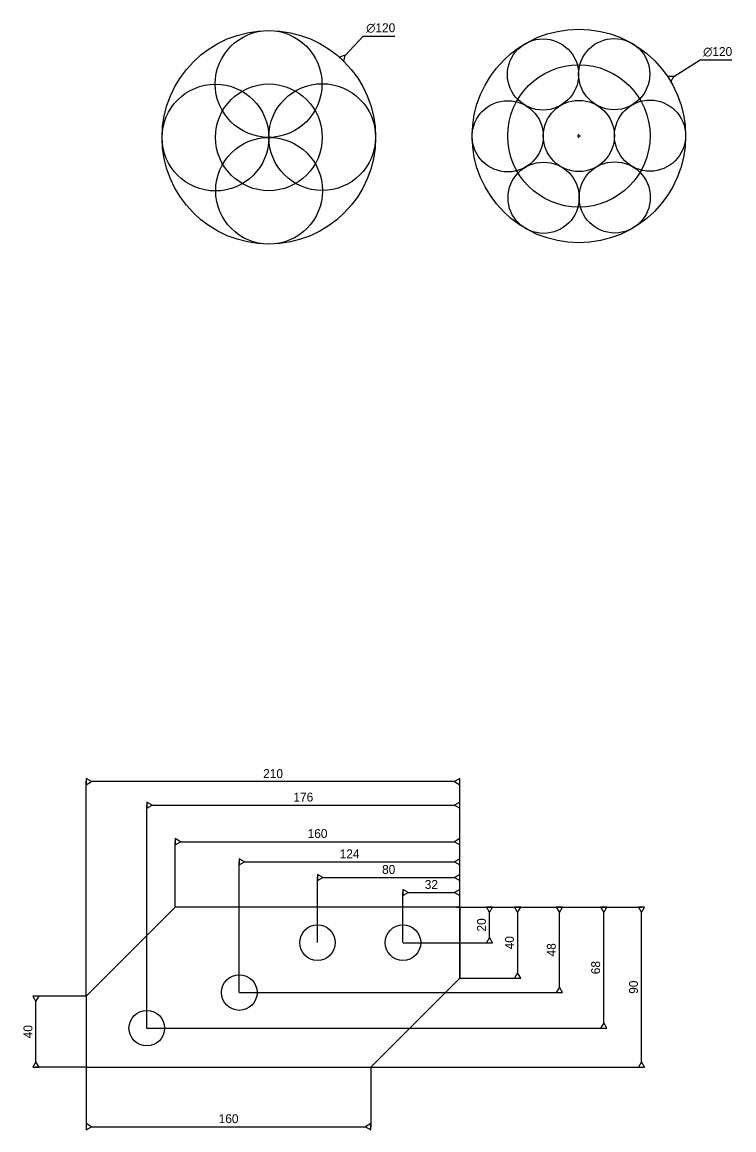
# Model space of a CAD drawing. Header units: inches. Extents: x 90 to 18020, y 90 to 97676.
# Drawn here: x 7705 to 8105, y 92941 to 93563 of the extents above; entities that cross this region are included whole.
import ezdxf

# ---------------------------------------------------------------- set-up
doc = ezdxf.new("R2010")
doc.units = ezdxf.units.IN
doc.header["$MEASUREMENT"] = 0
doc.layers.add('Line1', color=7, linetype='Continuous', lineweight=30)
doc.dimstyles.new('Style1', dxfattribs={"dimtxt": 5, "dimasz": 3, "dimexe": 0.18, "dimexo": 0.0625, "dimgap": 2, "dimtad": 1, "dimtoh": 1, "dimdec": 0, "dimzin": 0, "dimdsep": 46, "dimtxsty": 'Standard', "dimblk": 'DATUMBLANK', "dimcen": 1, "dimadec": 0, "dimazin": 0, "dimtfac": 1, "dimtdec": 0, "dimtofl": 0, "dimtmove": 0, "dimatfit": 1, "dimfxl": 1, "dimtolj": 1, "dimtzin": 0, "dimarcsym": 2})

# ---------------------------------------------------------------- blocks, each defined once
blk = doc.blocks.new('_DatumBlank')
at = {"color": 0, "linetype": 'ByBlock', "lineweight": -2}
for p, q in [((0, 0.58), (-1, 0)), ((-1, 0), (0, -0.58)), ((0, -0.58), (0, 0.58))]:
    blk.add_line(p, q, dxfattribs=at)
blk = doc.blocks.new('*D196')
at = {"color": 0, "lineweight": -2, "transparency": 16777216}
for p, q in [((7886.92, 93544.75), (7896.96, 93555.53)), ((7896.96, 93555.53), (7914.79, 93555.61)), ((7842.97, 93498.66), (7844.97, 93498.67)), ((7843.97, 93497.66), (7843.96, 93499.66))]:
    blk.add_line(p, q, dxfattribs=at)
at = {"layer": 'Defpoints', "color": 0, "transparency": 16777216}
for p in [(7884.87, 93542.56), (7803.06, 93454.77)]:
    blk.add_point(p, dxfattribs=at)
at = {"color": 0, "lineweight": -2, "transparency": 16777216, "xscale": 3, "yscale": 3, "zscale": 3, "rotation": 227.0199330008448}
blk.add_blockref('_DatumBlank', (7884.87, 93542.56), dxfattribs=at)
at = {"color": 0, "transparency": 16777216, "insert": (7906.86, 93560.07), "char_height": 5, "attachment_point": 5, "rotation": 0.25828}
blk.add_mtext('\\A1;∅120', dxfattribs=at)
blk = doc.blocks.new('*D197')
at = {"color": 0, "lineweight": -2, "transparency": 16777216}
for p, q in [((8071.63, 93532.92), (8086.37, 93542.16)), ((8086.37, 93542.16), (8104.2, 93542.24)), ((8017.25, 93499.44), (8019.25, 93499.45)), ((8018.26, 93498.45), (8018.25, 93500.45))]:
    blk.add_line(p, q, dxfattribs=at)
at = {"layer": 'Defpoints', "color": 0, "transparency": 16777216}
for p in [(8069.09, 93531.32), (7967.42, 93467.57)]:
    blk.add_point(p, dxfattribs=at)
at = {"color": 0, "lineweight": -2, "transparency": 16777216, "xscale": 3, "yscale": 3, "zscale": 3, "rotation": 212.0899272086683}
blk.add_blockref('_DatumBlank', (8069.09, 93531.32), dxfattribs=at)
at = {"color": 0, "transparency": 16777216, "insert": (8096.26, 93546.71), "char_height": 5, "attachment_point": 5, "rotation": 0.25828}
blk.add_mtext('\\A1;∅120', dxfattribs=at)
blk = doc.blocks.new('*D248')
at = {"color": 0, "linetype": 'Continuous', "lineweight": -2, "transparency": 16777216}
for p, q in [((7741.34, 92976.05), (7741.34, 92942.51)), ((7901.34, 92976.05), (7901.34, 92942.51)), ((7744.34, 92942.69), (7898.34, 92942.69))]:
    blk.add_line(p, q, dxfattribs=at)
at = {"layer": 'Defpoints', "color": 0, "linetype": 'Continuous', "transparency": 16777216}
for p in [(7741.34, 92976.11), (7901.34, 92976.11), (7901.34, 92942.69)]:
    blk.add_point(p, dxfattribs=at)
at = {"color": 0, "linetype": 'Continuous', "lineweight": -2, "transparency": 16777216, "xscale": 3, "yscale": 3, "zscale": 3, "rotation": 180}
blk.add_blockref('_DatumBlank', (7741.34, 92942.69), dxfattribs=at)
at = {"color": 0, "linetype": 'Continuous', "lineweight": -2, "transparency": 16777216, "xscale": 3, "yscale": 3, "zscale": 3}
blk.add_blockref('_DatumBlank', (7901.34, 92942.69), dxfattribs=at)
at = {"color": 0, "linetype": 'Continuous', "transparency": 16777216, "insert": (7821.34, 92947.19), "char_height": 5, "attachment_point": 5}
blk.add_mtext('\\A1;160', dxfattribs=at)
blk = doc.blocks.new('*D249')
at = {"color": 0, "linetype": 'Continuous', "lineweight": -2, "transparency": 16777216}
for p, q in [((7741.27, 93016.11), (7712.89, 93016.11)), ((7713.07, 92979.11), (7713.07, 93013.11)), ((7741.27, 92976.11), (7712.89, 92976.11))]:
    blk.add_line(p, q, dxfattribs=at)
at = {"layer": 'Defpoints', "color": 0, "linetype": 'Continuous', "transparency": 16777216}
for p in [(7713.07, 93016.11), (7741.34, 93016.11), (7741.34, 92976.11)]:
    blk.add_point(p, dxfattribs=at)
at = {"color": 0, "linetype": 'Continuous', "lineweight": -2, "transparency": 16777216, "xscale": 3, "yscale": 3, "zscale": 3}
for p, rotation in [((7713.07, 93016.11), 90), ((7713.07, 92976.11), 270)]:
    blk.add_blockref('_DatumBlank', p, dxfattribs=dict(at, rotation=rotation))
at = {"color": 0, "linetype": 'Continuous', "transparency": 16777216, "insert": (7708.57, 92996.11), "char_height": 5, "attachment_point": 5, "rotation": 90}
blk.add_mtext('\\A1;40', dxfattribs=at)
blk = doc.blocks.new('*D250')
at = {"color": 0, "linetype": 'Continuous', "lineweight": -2, "transparency": 16777216}
for p, q in [((7741.34, 93016.17), (7741.34, 93136.8)), ((7948.34, 93136.62), (7744.34, 93136.62)), ((7951.34, 93066.17), (7951.34, 93136.8))]:
    blk.add_line(p, q, dxfattribs=at)
at = {"layer": 'Defpoints', "color": 0, "linetype": 'Continuous', "transparency": 16777216}
for p in [(7741.34, 93136.62), (7951.34, 93066.11), (7741.34, 93016.11)]:
    blk.add_point(p, dxfattribs=at)
at = {"color": 0, "linetype": 'Continuous', "lineweight": -2, "transparency": 16777216, "xscale": 3, "yscale": 3, "zscale": 3, "rotation": 180}
blk.add_blockref('_DatumBlank', (7741.34, 93136.62), dxfattribs=at)
at = {"color": 0, "linetype": 'Continuous', "lineweight": -2, "transparency": 16777216, "xscale": 3, "yscale": 3, "zscale": 3}
blk.add_blockref('_DatumBlank', (7951.34, 93136.62), dxfattribs=at)
at = {"color": 0, "linetype": 'Continuous', "transparency": 16777216, "insert": (7846.34, 93141.12), "char_height": 5, "attachment_point": 5}
blk.add_mtext('\\A1;210', dxfattribs=at)
blk = doc.blocks.new('*D251')
at = {"color": 0, "linetype": 'Continuous', "lineweight": -2, "transparency": 16777216}
for p, q in [((7775.34, 92998.17), (7775.34, 93123.6)), ((7778.34, 93123.42), (7948.34, 93123.42)), ((7951.34, 93066.17), (7951.34, 93123.6))]:
    blk.add_line(p, q, dxfattribs=at)
at = {"layer": 'Defpoints', "color": 0, "linetype": 'Continuous', "transparency": 16777216}
for p in [(7951.34, 93123.42), (7951.34, 93066.11), (7775.34, 92998.11)]:
    blk.add_point(p, dxfattribs=at)
at = {"color": 0, "linetype": 'Continuous', "lineweight": -2, "transparency": 16777216, "xscale": 3, "yscale": 3, "zscale": 3, "rotation": 180}
blk.add_blockref('_DatumBlank', (7775.34, 93123.42), dxfattribs=at)
at = {"color": 0, "linetype": 'Continuous', "lineweight": -2, "transparency": 16777216, "xscale": 3, "yscale": 3, "zscale": 3}
blk.add_blockref('_DatumBlank', (7951.34, 93123.42), dxfattribs=at)
at = {"color": 0, "linetype": 'Continuous', "transparency": 16777216, "insert": (7863.34, 93127.92), "char_height": 5, "attachment_point": 5}
blk.add_mtext('\\A1;176', dxfattribs=at)
blk = doc.blocks.new('*D252')
at = {"color": 0, "linetype": 'Continuous', "lineweight": -2, "transparency": 16777216}
for p, q in [((7791.34, 93066.17), (7791.34, 93103.07)), ((7794.34, 93102.89), (7948.34, 93102.89)), ((7951.34, 93066.17), (7951.34, 93103.07))]:
    blk.add_line(p, q, dxfattribs=at)
at = {"layer": 'Defpoints', "color": 0, "linetype": 'Continuous', "transparency": 16777216}
for p in [(7951.34, 93102.89), (7791.34, 93066.11), (7951.34, 93066.11)]:
    blk.add_point(p, dxfattribs=at)
at = {"color": 0, "linetype": 'Continuous', "lineweight": -2, "transparency": 16777216, "xscale": 3, "yscale": 3, "zscale": 3, "rotation": 180}
blk.add_blockref('_DatumBlank', (7791.34, 93102.89), dxfattribs=at)
at = {"color": 0, "linetype": 'Continuous', "lineweight": -2, "transparency": 16777216, "xscale": 3, "yscale": 3, "zscale": 3}
blk.add_blockref('_DatumBlank', (7951.34, 93102.89), dxfattribs=at)
at = {"color": 0, "linetype": 'Continuous', "transparency": 16777216, "insert": (7871.34, 93107.39), "char_height": 5, "attachment_point": 5}
blk.add_mtext('\\A1;160', dxfattribs=at)
blk = doc.blocks.new('*D253')
at = {"color": 0, "linetype": 'Continuous', "lineweight": -2, "transparency": 16777216}
for p, q in [((7827.34, 93018.17), (7827.34, 93091.71)), ((7830.34, 93091.53), (7948.34, 93091.53)), ((7951.34, 93066.17), (7951.34, 93091.71))]:
    blk.add_line(p, q, dxfattribs=at)
at = {"layer": 'Defpoints', "color": 0, "linetype": 'Continuous', "transparency": 16777216}
for p in [(7951.34, 93091.53), (7951.34, 93066.11), (7827.34, 93018.11)]:
    blk.add_point(p, dxfattribs=at)
at = {"color": 0, "linetype": 'Continuous', "lineweight": -2, "transparency": 16777216, "xscale": 3, "yscale": 3, "zscale": 3, "rotation": 180}
blk.add_blockref('_DatumBlank', (7827.34, 93091.53), dxfattribs=at)
at = {"color": 0, "linetype": 'Continuous', "lineweight": -2, "transparency": 16777216, "xscale": 3, "yscale": 3, "zscale": 3}
blk.add_blockref('_DatumBlank', (7951.34, 93091.53), dxfattribs=at)
at = {"color": 0, "linetype": 'Continuous', "transparency": 16777216, "insert": (7889.34, 93096.03), "char_height": 5, "attachment_point": 5}
blk.add_mtext('\\A1;124', dxfattribs=at)
blk = doc.blocks.new('*D254')
at = {"color": 0, "linetype": 'Continuous', "lineweight": -2, "transparency": 16777216}
for p, q in [((7871.34, 93046.17), (7871.34, 93082.91)), ((7874.34, 93082.73), (7948.34, 93082.73)), ((7951.34, 93066.17), (7951.34, 93082.91))]:
    blk.add_line(p, q, dxfattribs=at)
at = {"layer": 'Defpoints', "color": 0, "linetype": 'Continuous', "transparency": 16777216}
for p in [(7951.34, 93082.73), (7951.34, 93066.11), (7871.34, 93046.11)]:
    blk.add_point(p, dxfattribs=at)
at = {"color": 0, "linetype": 'Continuous', "lineweight": -2, "transparency": 16777216, "xscale": 3, "yscale": 3, "zscale": 3, "rotation": 180}
blk.add_blockref('_DatumBlank', (7871.34, 93082.73), dxfattribs=at)
at = {"color": 0, "linetype": 'Continuous', "lineweight": -2, "transparency": 16777216, "xscale": 3, "yscale": 3, "zscale": 3}
blk.add_blockref('_DatumBlank', (7951.34, 93082.73), dxfattribs=at)
at = {"color": 0, "linetype": 'Continuous', "transparency": 16777216, "insert": (7911.34, 93087.23), "char_height": 5, "attachment_point": 5}
blk.add_mtext('\\A1;80', dxfattribs=at)
blk = doc.blocks.new('*D255')
at = {"color": 0, "linetype": 'Continuous', "lineweight": -2, "transparency": 16777216}
for p, q in [((7919.34, 93046.17), (7919.34, 93074.48)), ((7922.34, 93074.3), (7948.34, 93074.3)), ((7951.34, 93048.33), (7951.34, 93074.48))]:
    blk.add_line(p, q, dxfattribs=at)
at = {"layer": 'Defpoints', "color": 0, "linetype": 'Continuous', "transparency": 16777216}
for p in [(7951.34, 93074.3), (7951.34, 93048.27), (7919.34, 93046.11)]:
    blk.add_point(p, dxfattribs=at)
at = {"color": 0, "linetype": 'Continuous', "lineweight": -2, "transparency": 16777216, "xscale": 3, "yscale": 3, "zscale": 3, "rotation": 180}
blk.add_blockref('_DatumBlank', (7919.34, 93074.3), dxfattribs=at)
at = {"color": 0, "linetype": 'Continuous', "lineweight": -2, "transparency": 16777216, "xscale": 3, "yscale": 3, "zscale": 3}
blk.add_blockref('_DatumBlank', (7951.34, 93074.3), dxfattribs=at)
at = {"color": 0, "linetype": 'Continuous', "transparency": 16777216, "insert": (7935.34, 93078.8), "char_height": 5, "attachment_point": 5}
blk.add_mtext('\\A1;32', dxfattribs=at)
blk = doc.blocks.new('*D256')
at = {"color": 0, "linetype": 'Continuous', "lineweight": -2, "transparency": 16777216}
for p, q in [((7951.4, 93066.11), (7968.2, 93066.11)), ((7968.02, 93049.11), (7968.02, 93063.11)), ((7919.4, 93046.11), (7968.2, 93046.11))]:
    blk.add_line(p, q, dxfattribs=at)
at = {"layer": 'Defpoints', "color": 0, "linetype": 'Continuous', "transparency": 16777216}
for p in [(7951.34, 93066.11), (7968.02, 93066.11), (7919.34, 93046.11)]:
    blk.add_point(p, dxfattribs=at)
at = {"color": 0, "linetype": 'Continuous', "lineweight": -2, "transparency": 16777216, "xscale": 3, "yscale": 3, "zscale": 3}
for p, rotation in [((7968.02, 93066.11), 90), ((7968.02, 93046.11), 270)]:
    blk.add_blockref('_DatumBlank', p, dxfattribs=dict(at, rotation=rotation))
at = {"color": 0, "linetype": 'Continuous', "transparency": 16777216, "insert": (7963.52, 93056.11), "char_height": 5, "attachment_point": 5, "rotation": 90}
blk.add_mtext('\\A1;20', dxfattribs=at)
blk = doc.blocks.new('*D257')
at = {"color": 0, "linetype": 'Continuous', "lineweight": -2, "transparency": 16777216}
for p, q in [((7951.4, 93066.11), (7983.97, 93066.11)), ((7983.79, 93063.11), (7983.79, 93029.11)), ((7951.4, 93026.11), (7983.97, 93026.11))]:
    blk.add_line(p, q, dxfattribs=at)
at = {"layer": 'Defpoints', "color": 0, "linetype": 'Continuous', "transparency": 16777216}
for p in [(7951.34, 93066.11), (7951.34, 93026.11), (7983.79, 93026.11)]:
    blk.add_point(p, dxfattribs=at)
at = {"color": 0, "linetype": 'Continuous', "lineweight": -2, "transparency": 16777216, "xscale": 3, "yscale": 3, "zscale": 3}
for p, rotation in [((7983.79, 93066.11), 90), ((7983.79, 93026.11), 270)]:
    blk.add_blockref('_DatumBlank', p, dxfattribs=dict(at, rotation=rotation))
at = {"color": 0, "linetype": 'Continuous', "transparency": 16777216, "insert": (7979.29, 93046.11), "char_height": 5, "attachment_point": 5, "rotation": 90}
blk.add_mtext('\\A1;40', dxfattribs=at)
blk = doc.blocks.new('*D258')
at = {"color": 0, "linetype": 'Continuous', "lineweight": -2, "transparency": 16777216}
for p, q in [((7951.4, 93066.11), (8007.45, 93066.11)), ((8007.27, 93021.11), (8007.27, 93063.11)), ((7827.4, 93018.11), (8007.45, 93018.11))]:
    blk.add_line(p, q, dxfattribs=at)
at = {"layer": 'Defpoints', "color": 0, "linetype": 'Continuous', "transparency": 16777216}
for p in [(7951.34, 93066.11), (8007.27, 93066.11), (7827.34, 93018.11)]:
    blk.add_point(p, dxfattribs=at)
at = {"color": 0, "linetype": 'Continuous', "lineweight": -2, "transparency": 16777216, "xscale": 3, "yscale": 3, "zscale": 3}
for p, rotation in [((8007.27, 93066.11), 90), ((8007.27, 93018.11), 270)]:
    blk.add_blockref('_DatumBlank', p, dxfattribs=dict(at, rotation=rotation))
at = {"color": 0, "linetype": 'Continuous', "transparency": 16777216, "insert": (8002.77, 93042.11), "char_height": 5, "attachment_point": 5, "rotation": 90}
blk.add_mtext('\\A1;48', dxfattribs=at)
blk = doc.blocks.new('*D259')
at = {"color": 0, "linetype": 'Continuous', "lineweight": -2, "transparency": 16777216}
for p, q in [((7951.4, 93066.11), (8032.39, 93066.11)), ((8032.21, 93001.11), (8032.21, 93063.11)), ((7775.4, 92998.11), (8032.39, 92998.11))]:
    blk.add_line(p, q, dxfattribs=at)
at = {"layer": 'Defpoints', "color": 0, "linetype": 'Continuous', "transparency": 16777216}
for p in [(7951.34, 93066.11), (8032.21, 93066.11), (7775.34, 92998.11)]:
    blk.add_point(p, dxfattribs=at)
at = {"color": 0, "linetype": 'Continuous', "lineweight": -2, "transparency": 16777216, "xscale": 3, "yscale": 3, "zscale": 3}
for p, rotation in [((8032.21, 93066.11), 90), ((8032.21, 92998.11), 270)]:
    blk.add_blockref('_DatumBlank', p, dxfattribs=dict(at, rotation=rotation))
at = {"color": 0, "linetype": 'Continuous', "transparency": 16777216, "insert": (8027.71, 93032.11), "char_height": 5, "attachment_point": 5, "rotation": 90}
blk.add_mtext('\\A1;68', dxfattribs=at)
blk = doc.blocks.new('*D260')
at = {"color": 0, "linetype": 'Continuous', "lineweight": -2, "transparency": 16777216}
for p, q in [((7949.37, 93066.11), (8053.67, 93066.11)), ((8053.49, 92979.11), (8053.49, 93063.11)), ((7901.4, 92976.11), (8053.67, 92976.11))]:
    blk.add_line(p, q, dxfattribs=at)
at = {"layer": 'Defpoints', "color": 0, "linetype": 'Continuous', "transparency": 16777216}
for p in [(7949.31, 93066.11), (8053.49, 93066.11), (7901.34, 92976.11)]:
    blk.add_point(p, dxfattribs=at)
at = {"color": 0, "linetype": 'Continuous', "lineweight": -2, "transparency": 16777216, "xscale": 3, "yscale": 3, "zscale": 3}
for p, rotation in [((8053.49, 93066.11), 90), ((8053.49, 92976.11), 270)]:
    blk.add_blockref('_DatumBlank', p, dxfattribs=dict(at, rotation=rotation))
at = {"color": 0, "linetype": 'Continuous', "transparency": 16777216, "insert": (8048.99, 93021.11), "char_height": 5, "attachment_point": 5, "rotation": 90}
blk.add_mtext('\\A1;90', dxfattribs=at)

msp = doc.modelspace()

# ---------------------------------------------------------------- linework, layer by layer
at = {"layer": 'Line1', "linetype": 'Continuous'}
for p, q in [((7791.34, 93066.11), (7741.34, 93016.11)), ((7951.34, 93066.11), (7951.34, 93026.11)), ((7951.34, 93066.11), (7951.34, 93046.11)), ((7951.34, 93026.11), (7901.34, 92976.11)), ((7741.34, 92976.11), (7901.34, 92976.11))]:
    msp.add_line(p, q, dxfattribs=at)
for points in [[(7951.34, 93026.11), (7951.34, 93066.11), (7791.34, 93066.11)], [(7741.34, 93016.11), (7741.34, 92976.11), (7901.34, 92976.11)]]:
    msp.add_lwpolyline(points, dxfattribs=at)
at = {"layer": 'Line1'}
for centre, radius in [((7843.97, 93498.66), 60), ((7843.83, 93528.66), 30), ((8018.25, 93499.45), 60), ((7998.1, 93534), 20), ((8038.1, 93534.18), 20), ((8018.25, 93499.45), 40), ((7813.97, 93498.53), 30), ((7843.97, 93498.66), 30), ((7873.97, 93498.8), 30), ((7978.25, 93499.27), 20), ((8018.25, 93499.45), 20), ((8058.25, 93499.63), 20), ((7844.1, 93468.66), 30), ((7998.41, 93464.72), 20), ((8038.41, 93464.9), 20)]:
    msp.add_circle(centre, radius, dxfattribs=at)
at = {"layer": 'Line1', "linetype": 'Continuous'}
for centre in [(7871.34, 93046.11), (7919.34, 93046.11), (7827.34, 93018.11), (7775.34, 92998.11)]:
    msp.add_circle(centre, 10, dxfattribs=at)

# ---------------------------------------------------------------- dimensions: what is measured, and where the dimension line sits
for p1, p2, picture, middle in [((7803.06, 93454.77), (7884.87, 93542.56), '*D196', (7906.88, 93555.57)), ((7967.42, 93467.57), (8069.09, 93531.32), '*D197', (8096.28, 93542.21))]:
    dim = msp.add_diameter_dim_2p(p1=p1, p2=p2, dimstyle='Style1')
    dim.commit()
    dim.dimension.update_dxf_attribs({"geometry": picture, "text_midpoint": middle, "dimtype": 163})
at = {"linetype": 'Continuous'}
for base, p1, p2, picture, middle in [((7741.34, 93136.62), (7951.34, 93066.11), (7741.34, 93016.11), '*D250', (7846.34, 93141.12)), ((7951.34, 93123.42), (7775.34, 92998.11), (7951.34, 93066.11), '*D251', (7863.34, 93127.92)), ((7951.34, 93102.89), (7791.34, 93066.11), (7951.34, 93066.11), '*D252', (7871.34, 93107.39)), ((7951.34, 93091.53), (7827.34, 93018.11), (7951.34, 93066.11), '*D253', (7889.34, 93096.03)), ((7951.34, 93082.73), (7871.34, 93046.11), (7951.34, 93066.11), '*D254', (7911.34, 93087.23)), ((7951.34, 93074.3), (7919.34, 93046.11), (7951.34, 93048.27), '*D255', (7935.34, 93078.8)), ((7901.34, 92942.69), (7741.34, 92976.11), (7901.34, 92976.11), '*D248', (7821.34, 92947.19))]:
    dim = msp.add_linear_dim(base=base, p1=p1, p2=p2, dimstyle='Style1', dxfattribs=at)
    dim.commit()
    dim.dimension.update_dxf_attribs({"geometry": picture, "text_midpoint": middle})
for base, p1, p2, picture, middle in [((8032.21, 93066.11), (7775.34, 92998.11), (7951.34, 93066.11), '*D259', (8027.71, 93032.11)), ((8007.27, 93066.11), (7827.34, 93018.11), (7951.34, 93066.11), '*D258', (8002.77, 93042.11)), ((8053.49, 93066.11), (7901.34, 92976.11), (7949.31, 93066.11), '*D260', (8048.99, 93021.11)), ((7968.02, 93066.11), (7919.34, 93046.11), (7951.34, 93066.11), '*D256', (7963.52, 93056.11)), ((7983.79, 93026.11), (7951.34, 93066.11), (7951.34, 93026.11), '*D257', (7979.29, 93046.11)), ((7713.07, 93016.11), (7741.34, 92976.11), (7741.34, 93016.11), '*D249', (7708.57, 92996.11))]:
    dim = msp.add_linear_dim(base=base, p1=p1, p2=p2, angle=90, dimstyle='Style1', dxfattribs=at)
    dim.commit()
    dim.dimension.update_dxf_attribs({"geometry": picture, "text_midpoint": middle})

doc.saveas('drawing.dxf')
